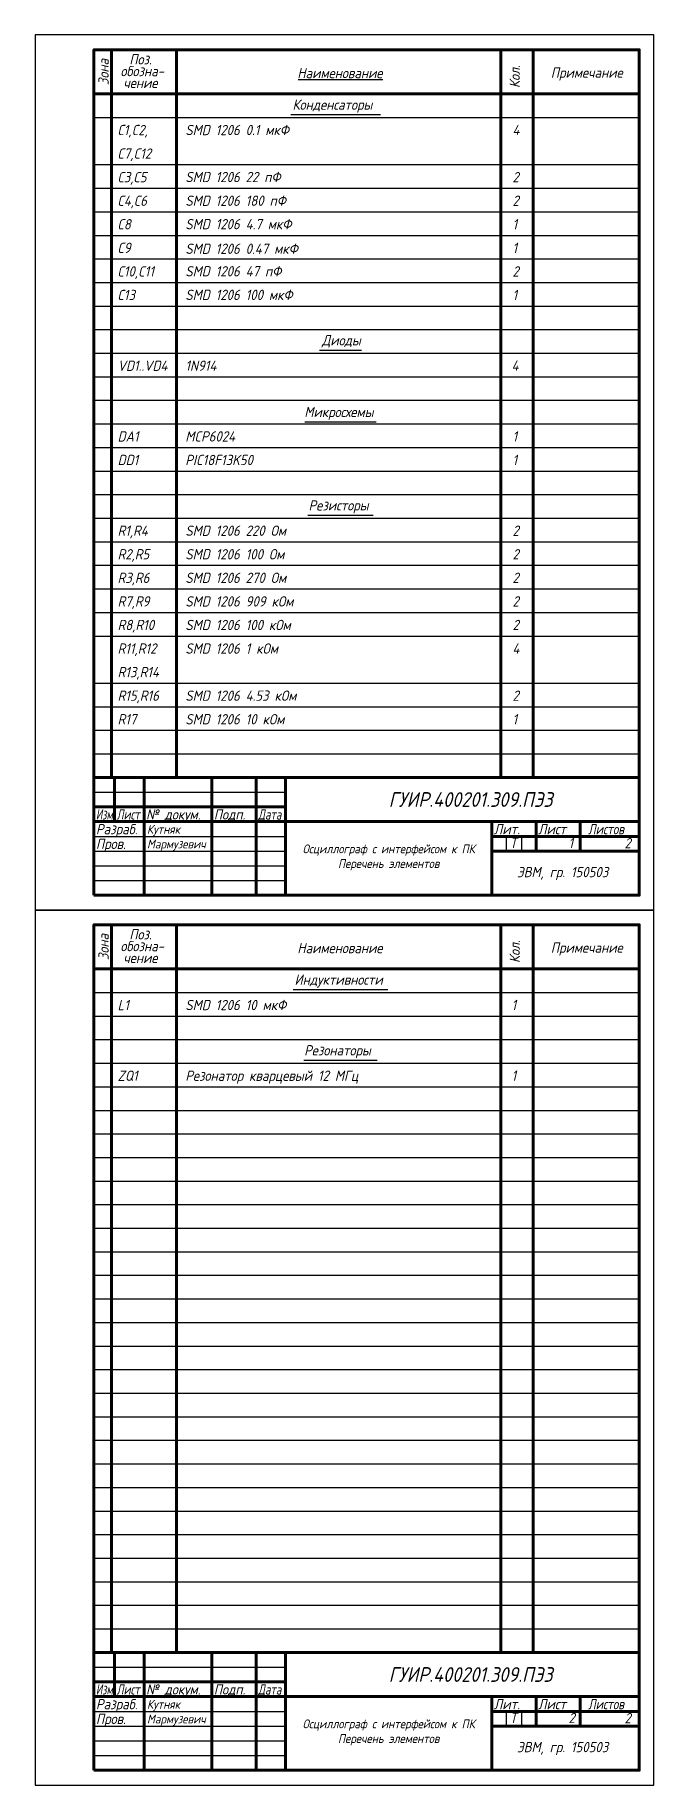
# Model space of a CAD drawing. Header units: millimetres. Extents: x 0 to 210, y -297 to 297.
import ezdxf

# ---------------------------------------------------------------- set-up
doc = ezdxf.new("R2010")
doc.units = ezdxf.units.MM
doc.header["$LTSCALE"] = 0.5
doc.layers.get('Defpoints').update_dxf_attribs({"color": 5})
doc.styles.get("Standard").update_dxf_attribs({"font": 'isocpeui.ttf', "width": 0.9})

msp = doc.modelspace()

# ---------------------------------------------------------------- linework, layer by layer
at = {"color": 7, "linetype": 'Continuous', "lineweight": -3}
for p, q in [((20, 292), (20, 277)), ((173, 292), (183, 292)), ((20, 277), (205, 277)), ((20, 269), (205, 269)), ((20, 253), (205, 253)), ((20, 245), (205, 245)), ((20, 237), (205, 237)), ((20, 229), (205, 229)), ((20, 221), (205, 221)), ((20, 213), (205, 213)), ((20, 205), (205, 205)), ((20, 197), (205, 197)), ((20, 189), (205, 189)), ((20, 181), (205, 181)), ((20, 173), (205, 173)), ((20, 165), (205, 165)), ((20, 157), (205, 157)), ((20, 149), (205, 149)), ((20, 141), (205, 141)), ((20, 133), (205, 133)), ((20, 125), (205, 125)), ((20, 117), (205, 117)), ((20, 109), (205, 109)), ((20, 101), (205, 101)), ((20, 93), (205, 93)), ((20, 77), (205, 77)), ((20, 69), (205, 69)), ((20, 61), (205, 61)), ((20, 53), (205, 53)), ((20, 40), (85, 40)), ((20, 35), (85, 35)), ((20, 30), (85, 30)), ((155, 30), (155, 25)), ((20, 25), (85, 25)), ((160, 20), (160, 25)), ((165, 25), (165, 20)), ((20, 20), (85, 20)), ((20, 15), (85, 15)), ((20, 10), (85, 10)), ((20, 5), (205, 5)), ((155, 5), (205, 5)), ((20, -5), (20, -20)), ((173, -5), (183, -5)), ((20, -20), (205, -20)), ((20, -28), (205, -28)), ((20, -36), (205, -36)), ((20, -44), (205, -44)), ((20, -52), (205, -52)), ((20, -60), (205, -60)), ((20, -68), (205, -68)), ((20, -76), (205, -76)), ((20, -84), (205, -84)), ((20, -92), (205, -92)), ((20, -100), (205, -100)), ((20, -108), (205, -108)), ((20, -116), (205, -116)), ((20, -124), (205, -124)), ((20, -132), (205, -132)), ((20, -140), (205, -140)), ((20, -148), (205, -148)), ((20, -156), (205, -156)), ((20, -164), (205, -164)), ((20, -172), (205, -172)), ((20, -180), (205, -180)), ((20, -188), (205, -188)), ((20, -196), (205, -196)), ((20, -204), (205, -204)), ((20, -212), (205, -212)), ((20, -220), (205, -220)), ((20, -228), (205, -228)), ((20, -236), (205, -236)), ((20, -244), (205, -244)), ((20, -257), (85, -257)), ((20, -262), (85, -262)), ((20, -267), (85, -267)), ((155, -267), (155, -272)), ((20, -272), (85, -272)), ((160, -277), (160, -272)), ((165, -272), (165, -277)), ((20, -277), (85, -277)), ((20, -282), (85, -282)), ((20, -287), (85, -287)), ((20, -292), (205, -292)), ((155, -292), (205, -292))]:
    msp.add_line(p, q, dxfattribs=at)
at = {"color": 7, "linetype": 'Continuous', "lineweight": 60}
for p, q in [((26, 292), (26, 45)), ((48, 292), (48, 45)), ((158, 292), (158, 45)), ((169, 292), (169, 45)), ((20, 277), (205, 277)), ((205, 45), (20, 45)), ((27, 45), (27, 30)), ((37, 5), (37, 45)), ((60, 45), (60, 5)), ((75, 5), (75, 45)), ((85, 45), (85, 5)), ((20, 35), (85, 35)), ((20, 30), (85, 30)), ((85, 30), (205, 30)), ((155, 5), (155, 30)), ((170, 30), (170, 20)), ((185, 20), (185, 30)), ((155, 25), (205, 25)), ((155, 20), (205, 20)), ((26, -5), (26, -252)), ((48, -5), (48, -252)), ((158, -5), (158, -252)), ((169, -5), (169, -252)), ((20, -20), (205, -20)), ((205, -252), (20, -252)), ((27, -252), (27, -267)), ((37, -292), (37, -252)), ((60, -252), (60, -292)), ((75, -292), (75, -252)), ((85, -252), (85, -292)), ((20, -262), (85, -262)), ((20, -267), (85, -267)), ((85, -267), (205, -267)), ((155, -292), (155, -267)), ((170, -267), (170, -277)), ((185, -277), (185, -267)), ((155, -272), (205, -272)), ((155, -277), (205, -277))]:
    msp.add_line(p, q, dxfattribs=at)
for p, q in [((89.24, 281.95), (118.03, 281.95)), ((86.79, 270), (117.23, 270)), ((96.56, 190.03), (110.72, 190.03)), ((91.52, 165.69), (115.76, 165.69)), ((92.59, 134), (114.69, 134)), ((87.58, -26.97), (119.72, -26.97)), ((91.19, -50.97), (116.09, -50.97))]:
    msp.add_line(p, q)
for points in [[(20, 5), (205, 5), (205, 292), (20, 292)], [(20, -292), (205, -292), (205, -5), (20, -5)]]:
    msp.add_lwpolyline(points, close=True, dxfattribs=at)
at = {"layer": 'Defpoints'}
for points in [[(0, 0), (210, 0), (210, 297), (0, 297)], [(0, -297), (210, -297), (210, 0), (0, 0)]]:
    msp.add_lwpolyline(points, close=True, dxfattribs=at)

# ---------------------------------------------------------------- texts
at = {"color": 7, "linetype": 'Continuous', "lineweight": -3, "width": 0.9}
for s, p in [('Зона', (25, 280)), ('Кол.', (164.5, 279)), ('Зона', (25, -17)), ('Кол.', (164.5, -18))]:
    msp.add_text(s, height=3.5, rotation=90, dxfattribs=at).set_placement(p)
at = {"color": 7, "linetype": 'Continuous', "lineweight": -3}
for s, height, width, p in [('обозна-', 3.5, 0.9, (29, 283)), ('Поз.', 3.5, 0.9, (32, 287)), ('Наименование', 3.5, 0.9, (89, 282.33)), ('Примечание', 3.5, 0.9, (175, 282.48)), ('чение', 3.5, 0.9, (30, 279)), ('Конденсаторы', 3.5, 0.9, (87.37, 271.6)), ('С1,C2,', 3.5, 0.9, (28.02, 263)), ('SMD 1206 0.1 мкФ', 3.5, 0.9, (51, 263)), ('4', 3.5, 0.9, (162, 263)), ('С7,C12', 3.5, 0.9, (28.02, 255)), ('С3,С5', 3.5, 0.9, (28.02, 247)), ('SMD 1206 22 пФ', 3.5, 0.9, (51, 247.05)), ('2', 3.5, 0.9, (162, 247)), ('С4,С6', 3.5, 0.9, (28.02, 239)), ('SMD 1206 180 пФ', 3.5, 0.9, (51, 239)), ('2', 3.5, 0.9, (162, 239)), ('С8', 3.5, 0.9, (28.02, 231)), ('SMD 1206 4.7 мкФ', 3.5, 0.9, (51, 231.05)), ('1', 3.5, 0.9, (162, 231)), ('С9', 3.5, 0.9, (28.02, 223)), ('SMD 1206 0.47 мкФ', 3.5, 0.9, (51, 222.7)), ('1', 3.5, 0.9, (162, 223)), ('С10,C11', 3.5, 0.9, (28.02, 215)), ('SMD 1206 47 пФ', 3.5, 0.9, (51, 215.05)), ('2', 3.5, 0.9, (162, 215)), ('С13', 3.5, 0.9, (28.02, 207)), ('SMD 1206 100 мкФ', 3.5, 0.9, (51, 207.05)), ('1', 3.5, 0.9, (162, 207)), ('Диоды', 3.5, 0.9, (97.34, 191.62)), ('VD1..VD4', 3.5, 0.9, (28.02, 183)), ('1N914', 3.5, 0.9, (51, 183)), ('4', 3.5, 0.9, (161.68, 183.03)), ('Микросхемы', 3.5, 0.9, (91.37, 167.29)), ('DA1', 3.5, 0.9, (28.02, 159)), ('MCP6024', 3.5, 0.9, (51, 159)), ('1', 3.5, 0.9, (162, 159)), ('DD1', 3.5, 0.9, (28.02, 151)), ('PIC18F13K50', 3.5, 0.9, (51, 151)), ('1', 3.5, 0.9, (162, 151)), ('Резисторы', 3.5, 0.9, (92.81, 135.6)), ('R1,R4 ', 3.5, 0.9, (28.02, 127)), ('SMD 1206 220 Ом', 3.5, 0.9, (51, 127)), ('2', 3.5, 0.9, (162, 127)), ('R2,R5 ', 3.5, 0.9, (28.02, 119)), ('SMD 1206 100 Ом', 3.5, 0.9, (51, 119)), ('2', 3.5, 0.9, (162, 119)), ('R3,R6 ', 3.5, 0.9, (28.02, 111)), ('SMD 1206 270 Ом', 3.5, 0.9, (51, 111)), ('2', 3.5, 0.9, (162, 111)), ('R7,R9 ', 3.5, 0.9, (28.02, 103)), ('SMD 1206 909 кОм', 3.5, 0.9, (51, 103)), ('2', 3.5, 0.9, (162, 103)), ('R8,R10 ', 3.5, 0.9, (28.02, 95)), ('SMD 1206 100 кОм', 3.5, 0.9, (51, 95)), ('2', 3.5, 0.9, (162, 95)), ('R11,R12 ', 3.5, 0.9, (28.02, 87)), ('SMD 1206 1 кОм', 3.5, 0.9, (51, 87)), ('4', 3.5, 0.9, (162, 87)), ('R13,R14 ', 3.5, 0.9, (28.02, 79)), ('R15,R16 ', 3.5, 0.9, (28.02, 71)), ('SMD 1206 4.53 кОм', 3.5, 0.9, (51, 71)), ('2', 3.5, 0.9, (162, 71)), ('R17 ', 3.5, 0.9, (28.02, 63)), ('SMD 1206 10 кОм', 3.5, 0.9, (51, 63)), ('1', 3.5, 0.9, (162, 63)), ('ГУИР.400201.309.ПЭ3', 5, 0.9, (120, 35)), ('Изм.', 3.5, 0.7, (20.67, 30.7)), ('Лист', 3.5, 0.75, (27.67, 30.7)), ('Подп.', 3.5, 0.9, (60.67, 30.7)), ('Дата', 3.5, 0.75, (75.67, 30.7)), ('Разраб.', 3.5, 0.9, (20.67, 25.7)), ('Пров.', 3.5, 0.9, (20.67, 20.7)), ('Мармузевич', 3, 0.9, (38, 20.9)), ('Кутняк', 3, 0.9, (38, 25.9)), ('Лит.', 3.5, 0.9, (155.67, 25.7)), ('T', 3.5, 0.9, (161, 21)), ('Лист', 3.5, 0.9, (170.67, 25.7)), ('1', 3.5, 0.9, (181, 21)), ('Листов', 3.5, 0.8, (187.67, 25.7)), ('2', 3.5, 0.9, (200, 20.93)), ('ЭВМ, гр. 150503', 3.5, 0.9, (163.53, 11.13)), ('обозна-', 3.5, 0.9, (29, -14)), ('Поз.', 3.5, 0.9, (32, -10)), ('Наименование', 3.5, 0.9, (89, -14.67)), ('Примечание', 3.5, 0.9, (175, -14.52)), ('чение', 3.5, 0.9, (30, -18)), ('Индуктивности', 3.5, 0.9, (88.05, -25.38)), ('L1 ', 3.5, 0.9, (28.02, -34)), ('SMD 1206 10 мкФ', 3.5, 0.9, (51, -34)), ('1', 3.5, 0.9, (161.68, -33.97)), ('Резонаторы', 3.5, 0.9, (91.32, -49.38)), ('ZQ1 ', 3.5, 0.9, (28.02, -58)), ('Резонатор кварцевый 12 МГц', 3.5, 0.9, (51, -58)), ('1', 3.5, 0.9, (161.68, -57.97)), ('ГУИР.400201.309.ПЭ3', 5, 0.9, (120, -262)), ('Изм.', 3.5, 0.7, (20.67, -266.3)), ('Лист', 3.5, 0.75, (27.67, -266.3)), ('Подп.', 3.5, 0.9, (60.67, -266.3)), ('Дата', 3.5, 0.75, (75.67, -266.3)), ('Разраб.', 3.5, 0.9, (20.67, -271.3)), ('Пров.', 3.5, 0.9, (20.67, -276.3)), ('Мармузевич', 3, 0.9, (38, -276.1)), ('Кутняк', 3, 0.9, (38, -271.1)), ('Лит.', 3.5, 0.9, (155.67, -271.3)), ('T', 3.5, 0.9, (161, -276)), ('Лист', 3.5, 0.9, (170.67, -271.3)), ('2', 3.5, 0.9, (181, -276)), ('Листов', 3.5, 0.8, (187.67, -271.3)), ('2', 3.5, 0.9, (200, -276.07)), ('ЭВМ, гр. 150503', 3.5, 0.9, (163.53, -285.87))]:
    msp.add_text(s, height=height, dxfattribs=dict(at, width=width)).set_placement(p)
at = {"color": 7, "linetype": 'Continuous', "lineweight": 60, "width": 0.9}
for p in [(37.67, 30.7), (37.67, -266.3)]:
    msp.add_text('№ докум.', height=3.5, dxfattribs=at).set_placement(p)
at = {"char_height": 3, "attachment_point": 1}
for insert in [(85, 22.26), (85, -274.74)]:
    msp.add_mtext_dynamic_manual_height_columns('\\pxqc;Осциллограф с интерфейсом к ПК\\PПеречень элементов', width=70, gutter_width=50, heights=[0], dxfattribs=dict(at, insert=insert))

doc.saveas('drawing.dxf')
